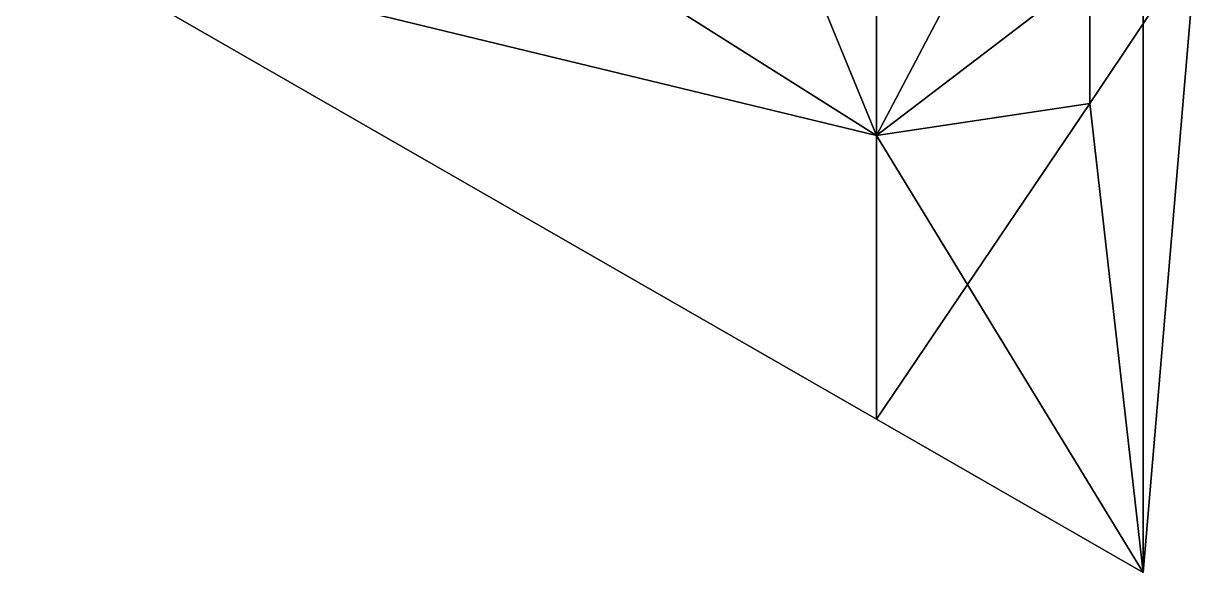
# Model space of a CAD drawing. Header units: metres. Extents: x -98 to 98, y -139 to 92.
# Drawn here: x 87 to 98, y -66.4 to -61.25 of the extents above; entities that cross this region are included whole.
import ezdxf

# ---------------------------------------------------------------- set-up
doc = ezdxf.new("R2010")
doc.units = ezdxf.units.M

msp = doc.modelspace()

# ---------------------------------------------------------------- linework, layer by layer
for points in [[(95, -62.3, -0.6), (87, -57.25, -1.0622), (92, -55, -0.9606)], [(95, -62.3, -0.6), (92, -55, -0.9606), (95, -57.5, -0.75)], [(95, -62.3, 0.3), (95, -58.6647, 0.5), (87, -57.25, -0.05)], [(87, -60.3625, -0.6993), (87, -57.25, -1.0622), (95, -62.3, -0.6)], [(95, -62.3, 0.3), (87, -57.25, -0.05), (87, -60.3625, -0.6993)], [(95, -62.3, -0.6), (95, -57.5, -0.75), (97, -58.5, 0.1)], [(97, -62, -0.1), (95, -62.3, -0.6), (97, -58.5, 0.1)], [(98, -60.5, 0), (97, -62, -0.1), (97, -58.5, 0.1)], [(97.5, -60.3902, 0.55), (95, -58.6647, 0.5), (95, -62.3, 0.3)], [(95, -64.9625, -0.1665), (87, -60.3625, -0.6993), (95, -62.3, -0.6)], [(95, -64.9625, -0.1665), (95, -62.3, 0.3), (87, -60.3625, -0.6993)], [(97.5, -60.3902, 0.55), (95, -62.3, 0.3), (97.5, -66.4, 0)], [(97.5, -66.4, 0), (97, -62, -0.1), (98, -60.5, 0)], [(98, -60.5, 0), (97.5, -60.3902, 0.55), (97.5, -66.4, 0)], [(97.5, -66.4, 0), (95, -64.9625, -0.1665), (97, -62, -0.1)], [(95, -64.9625, -0.1665), (95, -62.3, -0.6), (97, -62, -0.1)], [(97.5, -66.4, 0), (95, -62.3, 0.3), (95, -64.9625, -0.1665)]]:
    msp.add_3dface(points)

doc.saveas('drawing.dxf')
